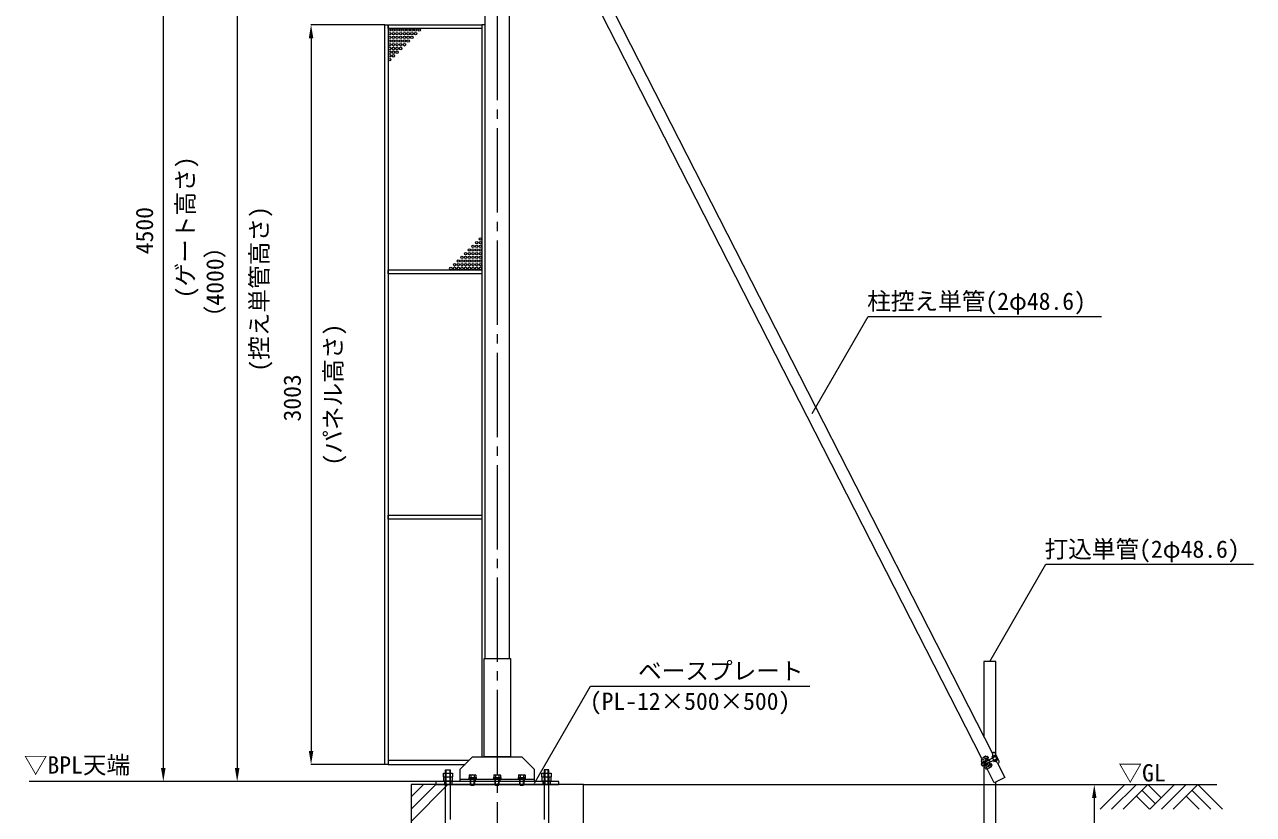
# Model space of a CAD drawing. Units: millimetres, scale not verified. Extents: x 35020 to 55145, y -14438 to 14438.
# Drawn here: x 47300 to 52290, y 3591 to 6798 of the extents above; entities that cross this region are included whole.
import ezdxf
from ezdxf.enums import TextEntityAlignment as Align

# ---------------------------------------------------------------- set-up
doc = ezdxf.new("R2010")
doc.units = ezdxf.units.MM
doc.header["$LTSCALE"] = 38
doc.linetypes.add('CHAIN2', pattern=[12, 9, -1, 1, -1])
doc.linetypes.add('DASHED1', pattern=[1.8, 1.2, -0.6])
for name, color, linetype, lineweight in [('0-2_ACCG-3018', 7, 'Continuous', 18), ('0-5_ﾍﾞｰｽﾗｲﾝ', 5, 'Continuous', 18), ('0-6_ﾎﾞﾙﾄ類', 2, 'Continuous', 18), ('0-9_基礎工事用PCA小', 7, 'Continuous', 18), ('0-B_寸法', 3, 'Continuous', 18), ('0-D_単管', 7, 'Continuous', 18), ('0-E_単管ｸﾗﾝﾌﾟ', 7, 'Continuous', 18), ('1-3_通芯', 1, 'CHAIN2', 18), ('1-6_標準ﾊﾟﾈﾙ', 7, 'Continuous', 18), ('1-7_標準柱', 7, 'Continuous', 18), ('1-8_文字', 7, 'Continuous', 18)]:
    doc.layers.add(name, color=color, linetype=linetype, lineweight=lineweight)
doc.styles.add('ＭＳ ゴシック', font='')
doc.styles.get('ＭＳ ゴシック').set_extended_font_data('MS Gothic')

msp = doc.modelspace()

# ---------------------------------------------------------------- linework, layer by layer
at = {"layer": '0-2_ACCG-3018'}
for centre in [(48783.05, 6775.6), (48783.05, 6760.6), (48783.05, 6745.6), (48798.05, 6775.6), (48798.05, 6760.6), (48798.05, 6745.6), (48813.05, 6775.6), (48813.05, 6760.6), (48813.05, 6745.6), (48828.05, 6775.6), (48828.05, 6760.6), (48828.05, 6745.6), (48843.05, 6775.6), (48843.05, 6760.6), (48843.05, 6745.6), (48858.05, 6775.6), (48858.05, 6760.6), (48858.05, 6745.6), (48873.05, 6775.6), (48873.05, 6760.6), (48873.05, 6745.6), (48888.05, 6775.6), (48888.05, 6760.6), (48903.05, 6775.6), (48783.05, 6730.6), (48783.05, 6715.6), (48783.05, 6700.6), (48783.05, 6685.6), (48798.05, 6730.6), (48798.05, 6715.6), (48798.05, 6700.6), (48798.05, 6685.6), (48813.05, 6730.6), (48813.05, 6715.6), (48813.05, 6700.6), (48813.05, 6685.6), (48828.05, 6730.6), (48828.05, 6715.6), (48828.05, 6700.6), (48843.05, 6730.6), (48843.05, 6715.6), (48858.05, 6730.6), (48783.05, 6670.6), (48783.05, 6655.6), (48798.05, 6670.6), (49121.55, 5897.6), (49136.55, 5912.6), (49136.55, 5897.6), (49151.55, 5927.6), (49151.55, 5912.6), (49151.55, 5897.6), (49061.55, 5837.6), (49076.55, 5852.6), (49076.55, 5837.6), (49091.55, 5867.6), (49091.55, 5852.6), (49091.55, 5837.6), (49106.55, 5882.6), (49106.55, 5867.6), (49106.55, 5852.6), (49106.55, 5837.6), (49121.55, 5882.6), (49121.55, 5867.6), (49121.55, 5852.6), (49121.55, 5837.6), (49136.55, 5882.6), (49136.55, 5867.6), (49136.55, 5852.6), (49136.55, 5837.6), (49151.55, 5882.6), (49151.55, 5867.6), (49151.55, 5852.6), (49151.55, 5837.6), (49031.55, 5807.6), (49046.55, 5822.6), (49046.55, 5807.6), (49061.55, 5822.6), (49061.55, 5807.6), (49076.55, 5822.6), (49076.55, 5807.6), (49091.55, 5822.6), (49091.55, 5807.6), (49106.55, 5822.6), (49106.55, 5807.6), (49121.55, 5822.6), (49121.55, 5807.6), (49136.55, 5822.6), (49136.55, 5807.6), (49151.55, 5822.6), (49151.55, 5807.6)]:
    msp.add_circle(centre, 5, dxfattribs=at)
at = {"layer": '0-5_ﾍﾞｰｽﾗｲﾝ'}
for p, q in [((48969.8, 3724.5), (47318.75, 3724.5)), ((49569.8, 3712.5), (52142.12, 3712.5))]:
    msp.add_line(p, q, dxfattribs=at)
at = {"layer": '0-6_ﾎﾞﾙﾄ類'}
for p, q in [((49010.28, 3744.53), (49010.28, 3759.1)), ((49029.32, 3744.53), (49029.32, 3759.1)), ((49107.98, 3751.5), (49106.12, 3750.45)), ((49106.12, 3750.45), (49106.12, 3741.7)), ((49107.98, 3751.5), (49131.62, 3751.5)), ((49112.97, 3750.45), (49112.97, 3741.7)), ((49126.62, 3750.45), (49126.62, 3741.7)), ((49131.62, 3751.5), (49133.47, 3750.45)), ((49133.47, 3750.45), (49133.47, 3741.7)), ((49207.97, 3751.5), (49206.12, 3750.45)), ((49206.12, 3750.45), (49206.12, 3741.7)), ((49207.97, 3751.5), (49231.62, 3751.5)), ((49212.97, 3750.45), (49212.97, 3741.7)), ((49226.62, 3750.45), (49226.62, 3741.7)), ((49231.62, 3751.5), (49233.47, 3750.45)), ((49233.47, 3750.45), (49233.47, 3741.7)), ((49307.97, 3751.5), (49306.12, 3750.45)), ((49306.12, 3750.45), (49306.12, 3741.7)), ((49307.97, 3751.5), (49331.62, 3751.5)), ((49312.97, 3750.45), (49312.97, 3741.7)), ((49326.62, 3750.45), (49326.62, 3741.7)), ((49331.62, 3751.5), (49333.47, 3750.45)), ((49333.47, 3750.45), (49333.47, 3741.7)), ((49410.28, 3744.53), (49410.28, 3759.1)), ((49429.32, 3744.53), (49429.32, 3759.1)), ((49010.28, 3741.67), (49010.28, 3727.1)), ((49029.32, 3741.67), (49029.32, 3727.1)), ((49106.12, 3741.7), (49133.47, 3741.7)), ((49108.55, 3741.5), (49131.05, 3741.5)), ((49111.8, 3712.5), (49111.8, 3734.5)), ((49111.8, 3712.5), (49113.03, 3709.7)), ((49113.03, 3709.7), (49113.03, 3734.5)), ((49118.6, 3738.5), (49119.68, 3734.5)), ((49119.93, 3738.5), (49121, 3734.5)), ((49127.8, 3712.5), (49127.8, 3734.5)), ((49206.12, 3741.7), (49233.47, 3741.7)), ((49208.55, 3741.5), (49231.05, 3741.5)), ((49211.8, 3712.5), (49211.8, 3734.5)), ((49211.8, 3712.5), (49213.03, 3709.7)), ((49213.03, 3709.7), (49213.03, 3734.5)), ((49218.6, 3738.5), (49219.68, 3734.5)), ((49219.93, 3738.5), (49221, 3734.5)), ((49227.8, 3712.5), (49227.8, 3734.5)), ((49306.12, 3741.7), (49333.47, 3741.7)), ((49308.55, 3741.5), (49331.05, 3741.5)), ((49311.8, 3712.5), (49311.8, 3734.5)), ((49311.8, 3712.5), (49313.03, 3709.7)), ((49313.03, 3709.7), (49313.03, 3734.5)), ((49318.6, 3738.5), (49319.67, 3734.5)), ((49319.92, 3738.5), (49321, 3734.5)), ((49327.8, 3712.5), (49327.8, 3734.5)), ((49410.28, 3741.67), (49410.28, 3727.1)), ((49429.32, 3741.67), (49429.32, 3727.1))]:
    msp.add_line(p, q, dxfattribs=at)
for points in [[(49001.33, 3744.53), (49001.33, 3759.1), (49038.28, 3759.1), (49038.28, 3744.53), (49035.8, 3743.1), (49003.8, 3743.1)], [(49001.33, 3741.67), (49001.33, 3727.1), (49038.28, 3727.1), (49038.28, 3741.67), (49035.8, 3743.1), (49003.8, 3743.1)], [(49401.32, 3744.53), (49401.32, 3759.1), (49438.27, 3759.1), (49438.27, 3744.53), (49435.8, 3743.1), (49403.8, 3743.1)], [(49401.32, 3741.67), (49401.32, 3727.1), (49438.27, 3727.1), (49438.27, 3741.67), (49435.8, 3743.1), (49403.8, 3743.1)], [(49001.8, 3727.1), (49037.8, 3727.1), (49037.8, 3724.5), (49001.8, 3724.5)], [(49133.8, 3741.5), (49133.8, 3738.5), (49105.8, 3738.5), (49105.8, 3741.5)], [(49105.8, 3738.5), (49133.8, 3738.5), (49133.8, 3734.5), (49105.8, 3734.5)], [(49233.8, 3741.5), (49233.8, 3738.5), (49205.8, 3738.5), (49205.8, 3741.5)], [(49205.8, 3738.5), (49233.8, 3738.5), (49233.8, 3734.5), (49205.8, 3734.5)], [(49333.8, 3741.5), (49333.8, 3738.5), (49305.8, 3738.5), (49305.8, 3741.5)], [(49305.8, 3738.5), (49333.8, 3738.5), (49333.8, 3734.5), (49305.8, 3734.5)], [(49401.8, 3727.1), (49437.8, 3727.1), (49437.8, 3724.5), (49401.8, 3724.5)]]:
    msp.add_lwpolyline(points, close=True, dxfattribs=at)
for points in [[(49111.8, 3712.5), (49127.8, 3712.5), (49126.58, 3709.7)], [(49113.03, 3709.7), (49126.58, 3709.7), (49126.58, 3734.5)], [(49211.8, 3712.5), (49227.8, 3712.5), (49226.57, 3709.7)], [(49213.03, 3709.7), (49226.57, 3709.7), (49226.57, 3734.5)], [(49311.8, 3712.5), (49327.8, 3712.5), (49326.57, 3709.7)], [(49313.03, 3709.7), (49326.57, 3709.7), (49326.57, 3734.5)]]:
    msp.add_lwpolyline(points, dxfattribs=at)
for centre, radius, start, end in [((49005.8, 3752.28), 8.95, 240, 300), ((49005.8, 3733.93), 8.95, 60, 120), ((49019.8, 3775.55), 32.45, 252.932, 287.068), ((49019.8, 3710.65), 32.45, 72.932, 107.068), ((49033.8, 3752.28), 8.95, 239.975, 300.025), ((49033.8, 3733.93), 8.95, 59.975, 120.025), ((49109.55, 3745.45), 6.05, 55.616, 124.384), ((49119.8, 3728.88), 22.62, 72.412, 107.588), ((49130.05, 3745.45), 6.05, 55.616, 124.384), ((49209.55, 3745.45), 6.05, 55.616, 124.384), ((49219.8, 3728.88), 22.62, 72.412, 107.588), ((49230.05, 3745.45), 6.05, 55.616, 124.384), ((49309.55, 3745.45), 6.05, 55.616, 124.384), ((49319.8, 3728.88), 22.62, 72.412, 107.588), ((49330.05, 3745.45), 6.05, 55.616, 124.384), ((49405.8, 3752.28), 8.95, 240, 300), ((49405.8, 3733.93), 8.95, 60, 120), ((49419.8, 3775.55), 32.45, 252.932, 287.068), ((49419.8, 3710.65), 32.45, 72.932, 107.068), ((49433.8, 3752.28), 8.95, 239.975, 300.025), ((49433.8, 3733.93), 8.95, 59.975, 120.025), ((49108.55, 3741.7), 0.2, 180, 270), ((49131.05, 3741.7), 0.2, 270, 0), ((49208.55, 3741.7), 0.2, 180, 270), ((49231.05, 3741.7), 0.2, 270, 0), ((49308.55, 3741.7), 0.2, 180, 270), ((49331.05, 3741.7), 0.2, 270, 0)]:
    msp.add_arc(centre, radius, start, end, dxfattribs=at)
at = {"layer": '0-9_基礎工事用PCA小'}
for p, q in [((48869.8, 3562.5), (49019.8, 3712.5)), ((48869.8, 3612.5), (48969.8, 3712.5)), ((48869.8, 3662.5), (48919.8, 3712.5)), ((49010.28, 3712.5), (49029.32, 3712.5)), ((49429.32, 3712.5), (49410.28, 3712.5))]:
    msp.add_line(p, q, dxfattribs=at)
at = {"layer": '0-9_基礎工事用PCA小', "color": 4, "linetype": 'DASHED1', "lineweight": 9}
for p, q in [((49005.1, 3724.5), (49005.1, 3712.5)), ((49034.8, 3724.5), (49034.8, 3712.5)), ((49111.8, 3724.5), (49111.8, 3712.5)), ((49127.8, 3724.5), (49127.8, 3712.5)), ((49311.8, 3724.5), (49311.8, 3712.5)), ((49327.8, 3724.5), (49327.8, 3712.5)), ((49404.8, 3724.5), (49404.8, 3712.5)), ((49434.8, 3724.5), (49434.8, 3712.5))]:
    msp.add_line(p, q, dxfattribs=at)
at = {"layer": '0-9_基礎工事用PCA小'}
for points in [[(49010.28, 3195.55), (49010.28, 3772.5), (49029.32, 3772.5), (49029.32, 3570.5)], [(49010.28, 3710), (49012.77, 3712.5), (49012.77, 3772.5), (49026.83, 3772.5), (49026.83, 3712.5), (49029.32, 3710)], [(49429.32, 3195.55), (49429.32, 3772.5), (49410.28, 3772.5), (49410.28, 3570.5)], [(49429.32, 3710), (49426.83, 3712.5), (49426.83, 3772.5), (49412.78, 3772.5), (49412.78, 3712.5), (49410.28, 3710)]]:
    msp.add_lwpolyline(points, dxfattribs=at)
for points in [[(48869.8, 2812.5), (49569.8, 2812.5), (49569.8, 3712.5), (48869.8, 3712.5)], [(48969.8, 3712.5), (49469.8, 3712.5), (49469.8, 3724.5), (48969.8, 3724.5)]]:
    msp.add_lwpolyline(points, close=True, dxfattribs=at)
at = {"layer": '0-B_寸法'}
for p, q in [((47863.8, 8169.5), (47863.8, 3779.5)), ((48163.8, 7669.5), (48163.8, 3779.5)), ((48762.8, 6797.1), (48462.8, 6797.1)), ((48463.8, 6742.1), (48463.8, 3849.1)), ((48762.8, 3794.1), (48462.8, 3794.1)), ((48161.8, 3724.5), (47862.8, 3724.5)), ((48462.8, 3724.5), (48162.8, 3724.5)), ((51245.1, 3712.5), (51645.1, 3712.5)), ((51644.1, 3657.5), (51644.1, 2267.5))]:
    msp.add_line(p, q, dxfattribs=at)
at = {"layer": '0-B_寸法', "color": 91}
for points in [[(48454.62, 6742.1), (48463.8, 6797.1), (48472.97, 6742.1)], [(48454.62, 3849.1), (48463.8, 3794.1), (48472.97, 3849.1)], [(47854.62, 3779.5), (47863.8, 3724.5), (47872.97, 3779.5)], [(48154.62, 3779.5), (48163.8, 3724.5), (48172.97, 3779.5)], [(51634.93, 3657.5), (51644.1, 3712.5), (51653.28, 3657.5)]]:
    msp.add_solid(points, dxfattribs=at)
at = {"layer": '0-D_単管'}
for p, q in [((51187.03, 3818.47), (49210.82, 7687.75)), ((49254.05, 7710), (51231.35, 3838.58))]:
    msp.add_line(p, q, dxfattribs=at)
for points in [[(51244.1, 3835.57), (51244.1, 4212.5), (51195.5, 4212.5), (51195.5, 3908.75)], [(51251, 3800.1), (51281.1, 3741.15), (51237.83, 3719.05), (51208.75, 3775.97)], [(51195.5, 3790.4), (51195.5, 2212.5), (51244.1, 2212.5), (51244.1, 3722.25)]]:
    msp.add_lwpolyline(points, dxfattribs=at)
at = {"layer": '0-E_単管ｸﾗﾝﾌﾟ'}
for p, q in [((51184.22, 3816.92), (51187.25, 3811.05)), ((51185.4, 3796.47), (51185.15, 3794.82)), ((51185.15, 3794.82), (51188.47, 3788.32)), ((51192.85, 3800.28), (51185.4, 3796.47)), ((51185.4, 3796.47), (51189.95, 3787.55)), ((51194, 3799.75), (51186.7, 3796)), ((51197.65, 3792.62), (51190.35, 3788.88)), ((51198.25, 3808.62), (51191.72, 3805.3)), ((51194.3, 3823.18), (51194.85, 3822.07)), ((51201.88, 3804.85), (51196.42, 3802.07)), ((51206.38, 3795.95), (51200.97, 3793.18)), ((51202.95, 3806.55), (51202.5, 3807.45)), ((51243.62, 3826.2), (51202.8, 3805.35)), ((51211.72, 3811.03), (51202.95, 3806.55)), ((51218, 3812), (51203.4, 3804.55)), ((51204.25, 3814.93), (51212.7, 3821.3)), ((51221.67, 3804.88), (51207.1, 3797.45)), ((51248.18, 3817.3), (51207.4, 3796.47)), ((51217.17, 3800.35), (51208.4, 3795.88)), ((51208.4, 3795.88), (51208.88, 3794.97)), ((51208.98, 3816.43), (51211.72, 3811.03)), ((51209.6, 3815.2), (51212.75, 3817.58)), ((51213.12, 3824.1), (51213.9, 3822.6)), ((51215.95, 3792), (51226.08, 3795.1)), ((51216.82, 3812.53), (51218, 3812)), ((51219.93, 3794.95), (51217.17, 3800.35)), ((51219.32, 3796.17), (51223.08, 3797.32)), ((51221.38, 3803.62), (51221.62, 3804.88)), ((51242.33, 3830.25), (51227.72, 3823.7)), ((51227.72, 3823.7), (51229.03, 3820.77)), ((51228.6, 3793.82), (51227.83, 3795.33)), ((51243.65, 3827.35), (51229.03, 3820.77)), ((51235.15, 3842.1), (51230.7, 3839.82)), ((51232.7, 3826.05), (51232.75, 3825.95)), ((51234.2, 3823.1), (51234.9, 3821.75)), ((51235.22, 3808.65), (51249.1, 3816.65)), ((51235.22, 3808.65), (51236.8, 3805.88)), ((51236.8, 3805.88), (51250.7, 3813.88)), ((51238.03, 3828.77), (51238.22, 3828.4)), ((51239.42, 3812.83), (51240.12, 3811.48)), ((51239.67, 3825.55), (51240.23, 3824.47)), ((51258.27, 3807.85), (51241.9, 3839.93)), ((51243.62, 3826.2), (51248.18, 3817.3)), ((51244.77, 3815.57), (51245.33, 3814.47)), ((51244.95, 3826.88), (51249.5, 3817.97)), ((51246.97, 3811.28), (51246.8, 3811.62)), ((51251.62, 3798.85), (51256.08, 3801.12)), ((51189.95, 3787.55), (51188.47, 3788.32)), ((51197.4, 3791.38), (51189.95, 3787.55)), ((51200.8, 3787.5), (51207.35, 3790.82)), ((51205.85, 3774.62), (51202.85, 3780.5))]:
    msp.add_line(p, q, dxfattribs=at)
for points in [[(51198.85, 3823.55), (51203.32, 3825.82), (51203.65, 3826.85), (51203.2, 3827.72), (51202.17, 3828.05), (51194.62, 3824.2), (51194.3, 3823.18)], [(51219.78, 3782.57), (51224.92, 3785.2), (51224.47, 3783.85), (51217.35, 3780.23), (51216.35, 3780.28)]]:
    msp.add_lwpolyline(points, dxfattribs=at)
for points in [[(51230.8, 3825.35), (51230.9, 3825.12), (51239.83, 3829.67), (51239.7, 3829.9), (51238.7, 3830.22), (51231.12, 3826.35)], [(51240.65, 3806.07), (51240.2, 3806.95), (51240.53, 3807.97), (51248.1, 3811.82), (51249.1, 3811.5), (51249.55, 3810.62), (51249.23, 3809.6), (51241.65, 3805.75)]]:
    msp.add_lwpolyline(points, close=True, dxfattribs=at)
for centre, radius, start, end in [((51237.43, 3837.65), 5, 27.055, 117.055), ((51224.65, 3747.2), 80.6, 101.478, 120.09), ((51190.97, 3806.4), 5.58, 133.427, 206.443), ((51191.97, 3807.42), 6.95, 210.433, 268.243), ((51186.8, 3810.82), 0.5, 313.427, 27.055), ((51293.9, 3587.17), 247.97, 109.041, 115.472), ((51183.77, 3802.65), 8.38, 338.593, 18.489), ((51198.52, 3810.2), 8.38, 215.622, 255.518), ((51211.38, 3804.1), 15.1, 187.704, 226.406), ((51202.22, 3810.4), 5.55, 204.621, 266.518), ((51211.28, 3790.15), 10.8, 163.681, 194.166), ((51180.4, 3788.12), 28.25, 13.481, 40.643), ((51207.85, 3810.15), 6, 127.038, 206.777), ((51212.18, 3804.45), 10.3, 177.816, 235.692), ((50733.58, 4602.75), 946.73, 299.714, 301.444), ((51212.85, 3792.98), 7.12, 155.444, 202.404), ((51209.58, 3822.28), 4, 27.055, 107.644), ((51210.75, 3817.32), 2, 127.038, 207.055), ((51214.2, 3797.75), 6, 207.334, 287.073), ((51211.5, 3822.9), 2, 307.038, 27.055), ((51210.32, 3820.77), 4, 307.038, 27.055), ((51194.45, 3795.3), 28.25, 17.175, 37.59), ((51195, 3795.57), 28.25, 19.238, 35.523), ((51221.72, 3795.88), 2, 207.055, 287.073), ((51224.25, 3793.5), 4, 27.055, 107.073), ((51226.68, 3793.2), 2, 27.055, 107.073), ((51225.03, 3792), 4, 306.466, 27.055), ((51219.85, 3833.5), 12.55, 308.712, 30.261), ((51225.18, 3811.18), 10.25, 357.826, 56.284), ((51240.15, 3793.78), 12.55, 88.319, 105.398), ((51244.05, 3826.43), 4.2, 27.055, 114.193), ((51240.15, 3793.78), 12.55, 23.849, 79.637), ((51244.05, 3826.43), 1, 27.055, 114.193), ((51248.6, 3817.52), 1, 299.918, 27.055), ((51248.6, 3817.52), 4.2, 299.918, 27.055), ((51253.8, 3805.58), 5, 297.055, 27.055), ((51202.68, 3786.45), 6.95, 145.868, 203.678), ((51192.53, 3780.57), 10.8, 39.944, 70.43), ((51201.28, 3786.25), 5.58, 207.668, 280.683), ((51202.4, 3780.28), 0.5, 27.055, 100.683), ((51173.03, 3848.25), 80.6, 294.021, 312.632)]:
    msp.add_arc(centre, radius, start, end, dxfattribs=at)
at = {"layer": '1-3_通芯'}
msp.add_line((49219.8, 9112.5), (49219.8, 2219.05), dxfattribs=at)
at = {"layer": '1-6_標準ﾊﾟﾈﾙ'}
for points in [[(48763.8, 6797.1), (48777.05, 6797.1), (48777.05, 3794.1), (48763.8, 3794.1)], [(48777.05, 6797.1), (49157.55, 6797.1), (49157.55, 6781.6), (48777.05, 6781.6)], [(48777.05, 5801.6), (49157.55, 5801.6), (49157.55, 5785.6), (48777.05, 5785.6)], [(48777.05, 4805.6), (49157.55, 4805.6), (49157.55, 4789.6), (48777.05, 4789.6)]]:
    msp.add_lwpolyline(points, close=True, dxfattribs=at)
for points in [[(49169.8, 6797.1), (49157.55, 6797.1), (49157.55, 3824.5)], [(49104.9, 3809.6), (48777.05, 3809.6), (48777.05, 3794.1), (49089.4, 3794.1)]]:
    msp.add_lwpolyline(points, dxfattribs=at)
at = {"layer": '1-7_標準柱'}
for p, q in [((49169.8, 7674.5), (49169.8, 4224.5)), ((49269.8, 4224.5), (49269.8, 7572.3)), ((49069.8, 3734.5), (49369.8, 3734.5))]:
    msp.add_line(p, q, dxfattribs=at)
at = {"layer": '1-7_標準柱', "color": 4, "linetype": 'DASHED1', "lineweight": 9}
for p, q in [((49109.8, 3734.5), (49109.8, 3724.5)), ((49129.8, 3734.5), (49129.8, 3724.5)), ((49209.8, 3734.5), (49209.8, 3724.5)), ((49229.8, 3734.5), (49229.8, 3724.5)), ((49309.8, 3734.5), (49309.8, 3724.5)), ((49329.8, 3734.5), (49329.8, 3724.5))]:
    msp.add_line(p, q, dxfattribs=at)
at = {"layer": '1-7_標準柱'}
for points in [[(49166.6, 4224.5), (49273, 4224.5), (49273, 3824.5), (49166.6, 3824.5)], [(49119.8, 3824.5), (49319.8, 3824.5), (49369.8, 3774.5), (49369.8, 3724.5), (49069.8, 3724.5), (49069.8, 3774.5)]]:
    msp.add_lwpolyline(points, close=True, dxfattribs=at)
at = {"layer": '1-8_文字'}
for p, q in [((50498.18, 5218.95), (50725.75, 5613.12)), ((50725.75, 5613.12), (50726.1, 5613.12)), ((50726.1, 5613.12), (51673.12, 5613.12)), ((51219.8, 4212.5), (51447.38, 4606.65)), ((51447.38, 4606.65), (51447.72, 4606.65)), ((51447.72, 4606.65), (52290.35, 4606.65)), ((49370.67, 3718.5), (49598.22, 4112.65)), ((49598.22, 4112.65), (49598.6, 4112.65)), ((49598.6, 4112.65), (50488.53, 4112.65)), ((51767.7, 3712.5), (51667.45, 3612.28)), ((51814.95, 3712.5), (51714.7, 3612.28)), ((51862.2, 3712.5), (51761.95, 3612.28)), ((51862.2, 3712.5), (51916.2, 3658.5)), ((51970.2, 3712.5), (51869.95, 3612.28)), ((52017.45, 3712.5), (51917.2, 3612.28)), ((52064.7, 3712.5), (51964.45, 3612.28)), ((52064.7, 3712.5), (52164.92, 3612.28)), ((51814.95, 3665.25), (51867.93, 3612.28)), ((51838.57, 3688.88), (51892.58, 3634.88)), ((52017.45, 3665.25), (52070.43, 3612.28)), ((52041.07, 3688.88), (52117.67, 3612.28))]:
    msp.add_line(p, q, dxfattribs=at)

# ---------------------------------------------------------------- texts
at = {"layer": '0-B_寸法', "style": 'ＭＳ ゴシック'}
for s, p in [('(ゲート高さ)', (48009.4, 5686.5)), ('4500', (47843.4, 5865.4)), ('(控え単管高さ)', (48309.4, 5388.5)), ('（4000）', (48129.55, 5561.07)), ('(パネル高さ)', (48609.4, 5007.6)), ('3003', (48443.4, 5186.5))]:
    msp.add_text(s, height=70.38, rotation=90, dxfattribs=at).set_placement(p, align=Align.BOTTOM_LEFT)
at = {"layer": '1-8_文字', "style": 'ＭＳ ゴシック'}
for s, p in [('柱控え単管(2φ48.6)\u3000', (50722, 5618.52)), ('打込単管(2φ48.6)', (51442.32, 4612.05)), ('\u3000\u3000ベースプレート\u3000\u3000', (49599.6, 4118.05)), ('(PL-12×500×500)', (49595.9, 3994.58)), ('▽BPL天端', (47297.62, 3735.9)), ('▽GL', (51742.18, 3703.9))]:
    msp.add_text(s, height=70.38, dxfattribs=at).set_placement(p, align=Align.BOTTOM_LEFT)

doc.saveas('drawing.dxf')
